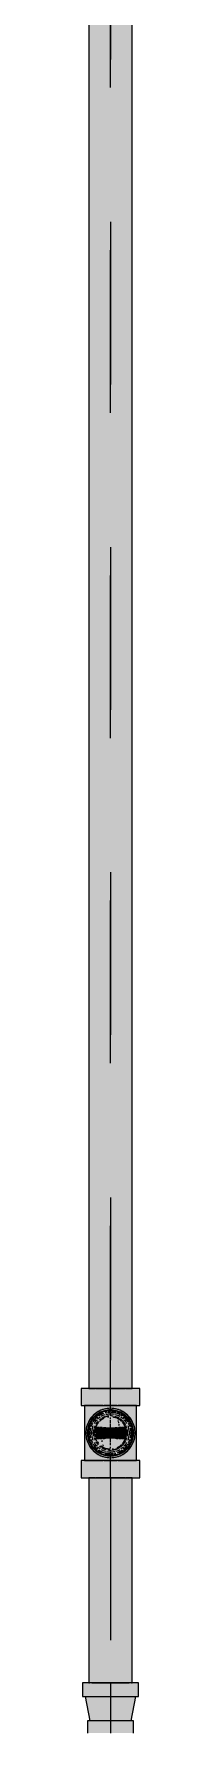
# Model space of a CAD drawing. Header units: millimetres. Extents: x -4000 to 187956, y -58990 to 162485.
# Drawn here: x 54221 to 54279, y 69157 to 70816 of the extents above; entities that cross this region are included whole.
import ezdxf

# ---------------------------------------------------------------- set-up
doc = ezdxf.new("R2010")
doc.units = ezdxf.units.MM
doc.linetypes.add('Dash 1_16_', pattern=[317.5, 158.75, -158.75])
for name, color, linetype, lineweight in [('F-SPRN', 3, 'Continuous', 9), ('P-PIPE', 3, 'Continuous', 9), ('P-PIPE-CNTR', 3, 'Continuous', 9)]:
    doc.layers.add(name, color=color, linetype=linetype, lineweight=lineweight)

# ---------------------------------------------------------------- blocks, each defined once
blk = doc.blocks.new('Sprinkler_Up - DN20-V427-0_000')
at = {"layer": 'F-SPRN', "transparency": 33554534}
for points in [[(-13.5, 0), (-3.9, 0.7), (-1.7, 2.9), (-1.2, 3.5), (-0.6, 4), (0.6, 4), (1.2, 3.5), (1.7, 2.9), (4.6, 0), (22.2, 0), (17.5, 13.5), (6.9, 21.2), (-6.9, 21.2), (-18, 13.1), (-22.2, 0)], [(0, -16.7), (4.3, -16.1), (11.8, -11.8), (16.1, -2.9), (16.1, 4.3), (11.8, 11.8), (8.3, 14.4), (0, 16.7), (-4.3, 16.1), (-11.8, 11.8), (-16.1, 4.3), (-16.1, -4.3), (-11.8, -11.8), (-8.3, -14.4)], [(-6.9, -21.2), (6.9, -21.2), (18, -13.1), (22.2, 0), (3.9, -0.7), (1.8, -2.9), (1.2, -3.5), (0.6, -4), (-0.6, -4), (-1.2, -3.5), (-1.7, -2.9), (-4.6, 0), (-22.2, 0), (-18, -13.1), (-12.4, -17.1)], [(0, -15.6), (7.8, -13.5), (13.5, -7.8), (15.1, -2.9), (15.1, 4), (13.5, 7.8), (7.8, 13.5), (0, 15.6), (-7.8, 13.5), (-11, 11), (-15.1, 4), (-15.1, -4), (-11, -11), (-7.8, -13.5)], [(-10.9, -5.5), (-10.9, 5.4), (-14.5, 5.4), (-14.5, -5.5)], [(-7.7, -5.5), (-7.7, 5.4), (-10.9, 5.4), (-10.9, -5.5)], [(0, -5.5), (0, 5.4), (-7.7, 5.4), (-7.7, -5.5)], [(0, 0), (5.7, 0), (2.9, 4.9), (-2.9, 4.9), (-5.7, 0)], [(-2.9, -4.9), (2.9, -4.9), (5.7, 0), (-5.7, 0), (-4, -2.9)], [(-4.6, 0), (4.6, 0), (0, 4.6)], [(0, -4.6), (4.6, 0), (-4.6, 0), (-1.7, -2.9)], [(0, -2.6), (1.3, 0), (-1.8, 0)], [(-1.3, 0), (1.8, 0), (0, 2.6)], [(7.7, -5.5), (7.7, 5.4), (0, 5.4), (0, -5.5)], [(10.9, -5.5), (10.9, 5.4), (7.7, 5.4), (7.7, -5.5)], [(14.5, -5.5), (14.5, 5.4), (10.9, 5.4), (10.9, -5.5)]]:
    blk.add_hatch(color=1, dxfattribs=at).paths.add_polyline_path(points)
at = {"layer": 'F-SPRN', "color": 1}
for p, q in [((-11.5, 5.4), (-14.5, 5.4)), ((-14.5, 5.4), (-11.3, 5.4)), ((-14.5, 5.4), (-14.5, 3.7)), ((-14.5, 3.3), (-14.5, 0)), ((-11.5, 5.4), (-11.5, 4)), ((-10.9, 1.9), (-10.9, 3.6)), ((-10.8, 5.4), (-8, 5.4)), ((-8.1, 5.4), (-10.8, 5.4)), ((-8.1, 5.4), (-8.1, 2.8)), ((-8.1, 2.5), (-8.1, 0.7)), ((-7.7, 4.8), (-7.7, 2.7)), ((-7.7, 4.8), (-7.7, 2.7)), ((-7.7, 2.1), (-7.7, 0.5)), ((-7.7, 2.1), (-7.7, 0.5)), ((-6.7, 5.4), (-4.7, 5.4)), ((-5.8, 3.8), (-5.8, 2.2)), ((-2.1, 0.2), (-2.1, 0.1)), ((-2.1, 0.1), (-2.1, 0)), ((-2.1, 0), (-2.1, 0)), ((-2.1, 0), (-2.1, -0.1)), ((-1.3, 1.6), (-1.4, 1.6)), ((-0.6, 2), (-0.6, 2)), ((-0.5, 2), (-0.6, 2)), ((-0.4, 2), (-0.5, 2)), ((-0.3, 2.1), (-0.4, 2)), ((-0.2, 2.1), (-0.3, 2.1)), ((-0.1, 2.1), (-0.2, 2.1)), ((0, 2.1), (-0.1, 2.1)), ((-0.1, 2.1), (-0.1, 2.1)), ((0.1, 2.1), (0, 2.1)), ((0.5, 2), (0.4, 2)), ((0.4, 2), (0.4, 2)), ((0.6, 2), (0.5, 2)), ((0.9, 1.9), (0.8, 1.9)), ((0.8, 1.9), (0.8, 1.9)), ((1, 1.8), (0.9, 1.9)), ((1.1, 1.8), (1, 1.8)), ((1.7, 1.2), (1.6, 1.3)), ((1.8, 1.1), (1.7, 1.2)), ((1.7, 1.2), (1.7, 1.2)), ((1.8, 1), (1.8, 1.1)), ((1.9, 0.8), (1.9, 0.9)), ((1.9, 0.7), (1.9, 0.8)), ((2, 0.5), (2, 0.6)), ((2, 0.4), (2, 0.5)), ((2.1, 0.3), (2, 0.4)), ((2.1, 0.2), (2.1, 0.3)), ((2.1, 0.1), (2.1, 0.2)), ((2.1, 0.2), (2.1, 0.2)), ((2.1, 0), (2.1, 0.1)), ((2.1, 0), (2.1, 0)), ((4.7, 5.4), (6.5, 5.4)), ((7.7, 5.4), (10.8, 5.4)), ((7.7, 5.2), (7.7, 2.7)), ((7.7, 5.2), (7.7, 2.7)), ((7.7, 2.3), (7.7, 0.5)), ((7.7, 2.3), (7.7, 0.5)), ((10.8, 5.4), (8.1, 5.4)), ((8.1, 5.4), (8.1, 2.8)), ((8.1, 2.5), (8.1, 0.4)), ((10.9, 5.4), (14.5, 5.4)), ((10.9, 3.6), (10.9, 0.2)), ((14.5, 5.4), (11.5, 5.4)), ((11.5, 5.4), (11.5, 4)), ((11.5, 3), (11.5, 0.2)), ((14.5, 5.4), (14.5, -2.9)), ((-14.5, -1.3), (-14.5, -2.9)), ((-11.1, -5.5), (-14.5, -5.5)), ((-14.5, -5.5), (-11.5, -5.5)), ((-10.9, -2.6), (-10.9, -1.3)), ((-10.8, -5.5), (-8.1, -5.5)), ((-7.8, -5.5), (-10.8, -5.5)), ((-8.1, -4.2), (-8.1, -5.5)), ((-7, -5.5), (-5.8, -5.5)), ((-4.8, -5.5), (-7, -5.5)), ((-2.1, -0.1), (-2.1, -0.2)), ((0, -2.1), (0.1, -2.1)), ((7, -5.5), (4.8, -5.5)), ((5.8, -5.5), (7, -5.5)), ((7.7, -0.5), (7.7, -2.3)), ((7.7, -0.5), (7.7, -2.3)), ((7.7, -2.9), (7.7, -5.4)), ((7.7, -2.9), (7.7, -5.4)), ((10.8, -5.5), (7.7, -5.5)), ((8.1, -0.4), (8.1, -2.5)), ((8.1, -2.9), (8.1, -5.5)), ((8.1, -5.5), (10.8, -5.5)), ((10.9, -0.2), (10.9, -2.9)), ((14.5, -5.5), (10.9, -5.5)), ((11.5, -0.2), (11.5, -2.9)), ((11.5, -4), (11.5, -5.5)), ((11.5, -5.5), (14.5, -5.5)), ((14.5, -3.7), (14.5, -5.5))]:
    blk.add_line(p, q, dxfattribs=at)
at = {"layer": 'F-SPRN', "color": 1, "flags": 128}
for points in [[(-2, 0.4), (-2.1, 0.3), (-2.1, 0.2)], [(-1.8, 1), (-1.9, 0.9), (-1.9, 0.8), (-1.9, 0.8), (-2, 0.7)], [(-2, 0.7), (-2, 0.6), (-2, 0.5)], [(-2, 0.5), (-2, 0.5), (-2, 0.4)], [(-1.5, 1.5), (-1.5, 1.4), (-1.6, 1.3), (-1.6, 1.3), (-1.7, 1.2), (-1.7, 1.1), (-1.8, 1.1), (-1.8, 1)], [(-1.4, 1.6), (-1.4, 1.5), (-1.5, 1.5)], [(-1.1, 1.8), (-1.2, 1.7), (-1.2, 1.7), (-1.3, 1.6)], [(-0.9, 1.9), (-0.9, 1.9), (-1, 1.8), (-1.1, 1.8)], [(-0.6, 2), (-0.7, 2), (-0.8, 1.9), (-0.9, 1.9)], [(0.4, 2), (0.3, 2.1), (0.2, 2.1), (0.1, 2.1)], [(0.8, 1.9), (0.7, 2), (0.6, 2)], [(1.3, 1.7), (1.2, 1.7), (1.1, 1.7), (1.1, 1.8)], [(1.4, 1.5), (1.3, 1.6), (1.3, 1.7)], [(1.6, 1.3), (1.6, 1.4), (1.5, 1.4), (1.4, 1.5), (1.4, 1.5)], [(1.9, 0.9), (1.8, 1), (1.8, 1)], [(2, 0.6), (2, 0.7), (1.9, 0.7)], [(-2.1, -0.2), (-2.1, -0.2), (-2.1, -0.3)], [(-2.1, -0.3), (-2, -0.4), (-2, -0.5), (-2, -0.6), (-2, -0.7), (-1.9, -0.7), (-1.9, -0.8), (-1.9, -0.9), (-1.8, -1), (-1.8, -1), (-1.8, -1.1), (-1.7, -1.2), (-1.7, -1.2), (-1.6, -1.3), (-1.6, -1.4), (-1.5, -1.4), (-1.4, -1.5), (-1.4, -1.5), (-1.3, -1.6), (-1.3, -1.7), (-1.2, -1.7), (-1.1, -1.7), (-1.1, -1.8), (-1, -1.8), (-0.9, -1.9), (-0.8, -1.9), (-0.8, -1.9), (-0.7, -2), (-0.6, -2), (-0.5, -2), (-0.4, -2), (-0.4, -2), (-0.3, -2.1), (-0.2, -2.1), (-0.1, -2.1), (0, -2.1)], [(0.1, -2.1), (0.1, -2.1), (0.2, -2.1), (0.3, -2.1), (0.4, -2), (0.5, -2), (0.6, -2), (0.6, -2), (0.7, -2), (0.8, -1.9), (0.9, -1.9), (0.9, -1.9), (1, -1.8), (1.1, -1.8), (1.2, -1.7), (1.2, -1.7), (1.3, -1.6), (1.4, -1.6), (1.4, -1.5), (1.5, -1.5), (1.5, -1.4), (1.6, -1.3), (1.6, -1.3), (1.7, -1.2), (1.7, -1.1), (1.8, -1.1), (1.8, -1), (1.9, -0.9), (1.9, -0.8), (1.9, -0.8), (2, -0.7), (2, -0.6), (2, -0.5), (2, -0.5), (2, -0.4), (2.1, -0.3), (2.1, -0.2), (2.1, -0.1), (2.1, 0)]]:
    blk.add_lwpolyline(points, dxfattribs=at)
at = {"layer": 'F-SPRN', "color": 1}
for radius, start, end in [(22.2, 360, 180), (21.9, 126.6942, 143.2701), (21.9, 108.2621, 125.7507), (21.9, 99.348, 107.901), (21.9, 90.145, 98.8503), (16.7, 83.0684, 90), (16.7, 83.0684, 90), (21.9, 72.5583, 89.4624), (21.9, 54.2493, 71.7379), (21.9, 36.8359, 53.3058), (21.9, 165.6773, 179.2615), (21.9, 144.7698, 164.8151), (16.7, 167.6802, 180), (16.7, 167.6802, 180), (16.7, 155.3879, 164.9693), (16.7, 155.3879, 164.9693), (15.6, 166.4265, 180), (15.6, 166.4265, 180), (15.6, 150.9409, 165), (15.6, 159.6139, 165), (16.7, 136.7213, 149.931), (16.7, 136.7213, 149.931), (15.6, 150.9409, 156.3845), (15.6, 138.4214, 150), (15.6, 138.4214, 150), (16.7, 121.4181, 130.5751), (16.7, 121.4181, 130.5751), (15.6, 120.5262, 133.2078), (15.6, 120.5262, 133.2078), (16.7, 106.5995, 120), (16.7, 106.5995, 120), (15.6, 114.4363, 119.9813), (15.6, 114.4363, 119.9813), (4.63, 155.7832, 180), (4.63, 155.7832, 180), (16.7, 96.4143, 105), (16.7, 96.4143, 105), (4.63, 109.0192, 138.2703), (4.63, 109.0192, 138.2703), (15.6, 95.5762, 100.6843), (15.6, 95.5762, 100.6843), (2.56, 109.0192, 168.8278), (2.56, 109.0192, 168.8278), (2.04, 109.0192, 180), (4.63, 17.9592, 90), (4.63, 17.9592, 90), (3.81, 57.0577, 90), (2.56, 14.5599, 90), (2.56, 14.5599, 90), (2.04, 10.4703, 90), (15.6, 75.573, 80.5892), (15.6, 75.573, 80.5892), (3.81, 16.1605, 43.8358), (15.6, 67.5614, 74.5481), (15.6, 67.5614, 74.5481), (16.7, 60, 75), (16.7, 60, 75), (15.6, 60.0187, 65.5637), (15.6, 60.0187, 65.5637), (15.6, 46.7922, 60), (15.6, 46.7922, 60), (16.7, 49.4249, 58.5819), (16.7, 49.4249, 58.5819), (15.6, 30, 41.5786), (15.6, 30, 41.5786), (16.7, 30, 43.2787), (16.7, 30, 43.2787), (15.6, 23.6155, 29.5646), (15.6, 15, 29.5646), (15.6, 15, 20.3861), (16.7, 15, 24.6121), (16.7, 15, 24.6121), (15.6, 360, 13.6618), (15.6, 0, 13.6618), (16.7, 360, 12.3198), (16.7, 0, 12.3198), (21.9, 36, 36.8359), (21.9, 15.1849, 35.2302), (21.9, 0.7385, 14.3227), (22.2, 180, 360), (21.9, 180.7385, 194.3227), (21.9, 195.1849, 215.2302), (21.9, 216.7299, 233.3058), (16.7, 180, 190.2419), (16.7, 180, 190.2419), (16.7, 195.0307, 204.6121), (16.7, 195.0307, 204.6121), (15.6, 181.9082, 188.708), (15.6, 181.9082, 188.708), (15.6, 190.9415, 195), (15.6, 190.9415, 195), (15.6, 197.3339, 209.5646), (15.6, 197.3339, 209.5646), (16.7, 210.069, 223.2787), (16.7, 210.069, 223.2787), (15.6, 212.5472, 221.5786), (15.6, 212.5472, 221.5786), (16.7, 229.4249, 238.5819), (16.7, 229.4249, 238.5819), (15.6, 233.795, 240), (15.6, 233.795, 240), (16.7, 240, 255), (16.7, 240, 255), (15.6, 240.0187, 254.5481), (15.6, 240.0187, 254.5481), (4.63, 197.9592, 0), (4.63, 197.9592, 270), (15.6, 255, 267.64), (15.6, 255, 267.64), (3.81, 196.1605, 237.0577), (2.56, 191.1677, 0), (2.56, 191.1677, 360), (2.04, 190.4703, 0), (16.7, 263.0684, 270), (16.7, 263.0684, 270), (3.81, 249.5813, 290.4187), (4.63, 270, 360), (15.6, 275.5762, 280.6843), (15.6, 275.5762, 280.6843), (16.7, 276.4143, 285), (16.7, 276.4143, 285), (3.81, 302.9423, 360), (16.7, 286.5995, 300), (16.7, 286.5995, 300), (15.6, 294.4363, 299.9813), (15.6, 294.4363, 299.9813), (15.6, 300, 313.2078), (15.6, 300, 313.2078), (16.7, 301.4181, 310.5751), (16.7, 301.4181, 310.5751), (15.6, 318.4214, 330), (15.6, 318.4214, 330), (16.7, 316.7213, 330), (16.7, 316.7213, 330), (21.9, 306.6942, 323.1641), (15.6, 330.4354, 345), (15.6, 330.4354, 336.3845), (15.6, 339.6139, 345), (15.6, 345, 349.0585), (15.6, 345, 349.0585), (16.7, 335.3879, 345), (16.7, 335.3879, 345), (15.6, 351.292, 360), (15.6, 351.292, 360), (16.7, 349.7581, 360), (16.7, 349.7581, 360), (21.9, 323.1641, 324), (21.9, 324.7698, 344.8151), (21.9, 345.6773, 359.2615), (21.9, 234.2493, 251.7379), (21.9, 252.5583, 269.4624), (21.9, 270.145, 278.8503), (21.9, 279.348, 287.901), (21.9, 288.2621, 305.7507)]:
    blk.add_arc((0, 0), radius, start, end, dxfattribs=at)
blk = doc.blocks.new('Steel_Transition_Threaded_HoaPhat - Standard-V429-0_000')
at = {"layer": 'P-PIPE', "lineweight": 13, "transparency": 33554534}
h = blk.add_hatch(color=1, dxfattribs=at)
h.paths.add_polyline_path([(54250, 69427.6), (54255.8, 69428.4), (54261.3, 69430.6), (54267.5, 69436.2), (54269.5, 69438.8), (54271.7, 69444.3), (54272.5, 69450.1), (54271.7, 69455.9), (54267.5, 69464), (54265.9, 69466), (54261.3, 69469.6), (54255.8, 69471.8), (54250, 69472.6), (54244.2, 69471.8), (54238.8, 69469.6), (54234.1, 69466), (54230.5, 69461.3), (54228.3, 69455.9), (54227.9, 69447.1), (54228.3, 69444.3), (54230.5, 69438.8), (54234.1, 69434.2), (54238.8, 69430.6), (54244.2, 69428.4)])
h.paths.add_polyline_path([(54250, 69430), (54244.8, 69430.7), (54240, 69432.7), (54235.8, 69435.9), (54232.6, 69440), (54230.3, 69447.1), (54229.9, 69450.1), (54230.6, 69455.3), (54232.6, 69460.1), (54235.8, 69464.3), (54240, 69467.5), (54244.8, 69469.5), (54250, 69470.2), (54255.2, 69469.5), (54260.1, 69467.5), (54264.2, 69464.3), (54267.5, 69460), (54269.4, 69455.3), (54270.1, 69450.1), (54269.4, 69444.9), (54267.4, 69440), (54264.2, 69435.9), (54260.1, 69432.7), (54255.2, 69430.7)])
for points in [[(54250, 69430), (54250, 69433.7), (54241.8, 69435.9), (54235.8, 69441.9), (54233.6, 69450.1), (54235.8, 69458.3), (54241.8, 69464.3), (54250, 69466.5), (54250, 69470.2), (54244.8, 69469.5), (54240, 69467.5), (54235.8, 69464.3), (54232.6, 69460.1), (54230.6, 69455.3), (54230.3, 69447.1), (54230.6, 69444.9), (54232.6, 69440), (54235.8, 69435.9), (54240, 69432.7), (54244.8, 69430.7)], [(54250, 69431.6), (54254.8, 69432.2), (54259.3, 69434.1), (54263.1, 69437), (54267.5, 69444.3), (54267.9, 69445.3), (54268.5, 69450.1), (54267.5, 69455.9), (54266, 69459.3), (54263.1, 69463.2), (54259.3, 69466.1), (54254.8, 69468), (54250, 69468.6), (54245.2, 69468), (54240.8, 69466.1), (54236.9, 69463.2), (54234, 69459.3), (54232.1, 69454.9), (54231.9, 69447.1), (54232.1, 69445.3), (54234, 69440.8), (54236.9, 69437), (54240.8, 69434.1), (54245.2, 69432.2)], [(54250, 69430), (54255.2, 69430.7), (54260.1, 69432.7), (54264.2, 69435.9), (54267.5, 69440.2), (54269.4, 69444.9), (54270.1, 69450.1), (54269.4, 69455.3), (54267.4, 69460.1), (54264.2, 69464.3), (54260.1, 69467.5), (54255.2, 69469.5), (54250, 69470.2), (54250, 69466.5), (54258.2, 69464.3), (54264.2, 69458.3), (54266.4, 69450.1), (54264.2, 69441.9), (54258.2, 69435.9), (54250, 69433.7)]]:
    blk.add_hatch(color=1, dxfattribs=at).paths.add_polyline_path(points)
at = {"layer": 'P-PIPE', "color": 20, "lineweight": 13}
for radius, start, end in [(22.5, 90, 270), (22.5, 150, 165), (22.5, 135, 150), (20.1, 135, 148.1553), (18.5, 136.4297, 150), (18.5, 136.4297, 150), (22.5, 120, 135), (20.1, 128.8856, 135), (18.5, 123.4976, 133.2041), (18.5, 123.4976, 133.2041), (20.1, 120, 125.0043), (22.5, 105, 120), (20.1, 109.6859, 120), (18.5, 106.819, 120), (18.5, 106.819, 120), (16.4, 113.4045, 120), (16.4, 107.4657, 111.9681), (22.5, 90, 105), (20.1, 100.9975, 105), (18.5, 91.4353, 103.2046), (18.5, 91.4353, 103.2046), (16.4, 96.2132, 104.6042), (20.1, 90.5246, 98.5089), (22.5, 75, 90), (22.5, 270, 90), (18.5, 78.0986, 90), (18.5, 78.0986, 90), (20.1, 75.0607, 87.9279), (16.4, 70.3629, 75), (18.5, 60, 75), (18.5, 60, 75), (20.1, 60, 75), (22.5, 60, 75), (16.4, 60.5934, 66.5955), (16.4, 50.4733, 56.6389), (20.1, 54.9957, 60), (18.5, 46.7959, 56.5024), (18.5, 46.7959, 56.5024), (22.5, 45, 60), (20.1, 45, 51.1144), (18.5, 30, 43.5703), (18.5, 30, 43.5703), (20.1, 31.8447, 45), (22.5, 30, 45), (22.5, 15, 30), (22.5, 165, 180), (22.5, 180, 195), (20.1, 166.0499, 180), (20.1, 180, 193.9501), (20.1, 150, 162.7449), (18.5, 166.5939, 187.9246), (18.5, 166.5939, 180), (18.5, 180, 187.9246), (18.5, 189.2281, 193.4061), (18.5, 189.2281, 193.4061), (18.5, 157.6232, 165), (18.5, 157.6232, 165), (18.5, 195, 202.3768), (18.5, 195, 202.3768), (16.4, 168.5467, 178.9063), (16.4, 180.8106, 190.4098), (16.4, 158.0319, 163.506), (16.4, 30, 36.4537), (16.4, 338.0319, 342.8691), (16.4, 351.9681, 4.8393), (18.5, 15, 22.3768), (18.5, 15, 22.3768), (18.5, 337.6232, 345), (20.1, 29.5641, 30), (20.1, 17.2551, 29.5641), (18.5, 341.7197, 345), (18.5, 346.5939, 13.4061), (18.5, 0, 13.4061), (18.5, 346.5939, 0), (20.1, 0, 13.9501), (20.1, 346.0499, 0), (22.5, 0, 15), (22.5, 345, 0), (22.5, 195, 210), (22.5, 210, 225), (20.1, 197.2551, 210), (20.1, 211.8447, 225), (18.5, 210, 223.5703), (18.5, 210, 223.5703), (22.5, 225, 240), (20.1, 225, 231.1144), (16.4, 210.6635, 218.0319), (18.5, 226.7959, 236.5024), (18.5, 226.7959, 236.5024), (20.1, 234.9957, 240), (22.5, 240, 255), (16.4, 230.4733, 236.6389), (20.1, 240, 255), (18.5, 240, 255), (18.5, 240, 255), (16.4, 246.9681, 252.9388), (22.5, 255, 270), (20.1, 255.0607, 267.9279), (18.5, 258.0986, 270), (18.5, 258.0986, 270), (16.4, 264.1652, 268.506), (22.5, 270, 285), (20.1, 270.5246, 278.5089), (18.5, 271.4353, 283.2046), (18.5, 271.4353, 283.2046), (16.4, 276.2132, 283.9063), (20.1, 280.9975, 285), (16.4, 287.4657, 291.9681), (18.5, 286.819, 300), (18.5, 286.819, 300), (22.5, 285, 300), (20.1, 289.6859, 300), (16.4, 295.1607, 300), (16.4, 301.0738, 308.0319), (20.1, 300, 305.0043), (18.5, 303.4976, 313.2041), (18.5, 303.4976, 313.2041), (22.5, 300, 315), (20.1, 308.8856, 315), (16.4, 323.5463, 330), (18.5, 316.4297, 330), (18.5, 316.4297, 330), (20.1, 315, 328.1553), (22.5, 315, 330), (18.5, 337.6232, 341.7197), (20.1, 330, 330.4359), (20.1, 330.4359, 342.7449), (22.5, 330, 345)]:
    blk.add_arc((54250, 69450.1), radius, start, end, dxfattribs=at)

msp = doc.modelspace()

# ---------------------------------------------------------------- hatches: boundary and pattern name
at = {"layer": 'P-PIPE', "transparency": 33554534}
for points in [[(54250, 69493.7), (54250, 70950.1), (54228.9, 70950.1), (54229.6, 69493.7), (54244.5, 69493.7)], [(54250, 69493.7), (54271.1, 69493.7), (54270.4, 70950.1), (54250, 70950.1), (54250, 69520.1)], [(54229.8, 69477), (54250, 69477), (54250, 69493.7), (54221.4, 69493.7), (54222.3, 69477), (54225.2, 69477)], [(54278.6, 69477), (54277.7, 69493.7), (54250, 69493.7), (54250, 69477), (54277.7, 69477)], [(54228.1, 69423.1), (54250, 69423.1), (54250, 69428.9), (54240.8, 69431.3), (54233.9, 69436.8), (54231.7, 69439.4), (54229.2, 69447.1), (54229.2, 69454), (54233.9, 69463.4), (54237.7, 69467), (54244.3, 69470.2), (54250, 69471.2), (54250, 69477), (54224.7, 69477), (54225.6, 69423.1)], [(54250, 69426), (54256.2, 69426.8), (54262.1, 69429.2), (54267.5, 69433.6), (54270.9, 69438), (54273.3, 69443.8), (54274.1, 69450.1), (54273.3, 69456.3), (54270.9, 69462.1), (54267.1, 69467.1), (54262.1, 69471), (54256.2, 69473.4), (54250, 69474.2), (54243.8, 69473.4), (54237.9, 69471), (54233, 69467.1), (54229.1, 69462.1), (54226.7, 69456.3), (54226.3, 69447.1), (54226.7, 69443.8), (54229.1, 69438), (54233, 69433), (54237.9, 69429.2), (54243.8, 69426.8)], [(54241.7, 69435.6), (54242.8, 69437.6), (54241.7, 69441.7), (54242.8, 69445.9), (54245.8, 69449), (54257.2, 69454.3), (54258.4, 69458.4), (54257.2, 69462.6), (54255.9, 69464.3), (54250, 69466.8), (54241.7, 69464.6), (54235.5, 69458.4), (54233.3, 69450.1), (54235.5, 69441.7), (54238.2, 69438.3)], [(54250, 69433.4), (54258.4, 69435.6), (54261.8, 69438.3), (54266.3, 69447.1), (54266.1, 69454.4), (54261.8, 69461.9), (54258.4, 69464.6), (54250, 69466.8), (54245.7, 69466.2), (54238.2, 69461.9), (54233.9, 69454.4), (54233.9, 69445.8), (54238.2, 69438.3), (54241.7, 69435.6)], [(54265.3, 69423.1), (54275.3, 69423.1), (54274.4, 69477), (54250, 69477), (54250, 69471.2), (54259.2, 69468.9), (54266.1, 69463.4), (54268.3, 69460.7), (54270.8, 69454), (54270.8, 69446.2), (54266.1, 69436.8), (54262.3, 69433.2), (54255.7, 69430), (54250, 69428.9), (54250, 69423.1), (54262.6, 69423.1)], [(54229.8, 69406.4), (54250, 69406.4), (54250, 69423.1), (54221.4, 69423.1), (54222.3, 69406.4), (54225.2, 69406.4)], [(54278.6, 69406.4), (54277.7, 69423.1), (54250, 69423.1), (54250, 69406.4), (54277.7, 69406.4)], [(54244.5, 69206.1), (54250, 69206.1), (54250, 69406.4), (54228.9, 69406.4), (54229.6, 69206.1), (54239.5, 69206.1)], [(54271.1, 69206.1), (54270.4, 69406.4), (54250, 69406.4), (54250, 69206.1), (54270.4, 69206.1)], [(54222.7, 69192.8), (54277.4, 69192.8), (54276.4, 69206.1), (54222.7, 69206.1)], [(54250, 69168.9), (54270.1, 69168.9), (54273.9, 69192.8), (54225.2, 69192.8), (54230.6, 69168.9), (54244.8, 69168.9)], [(54228.3, 69157.1), (54272.5, 69157.1), (54271.7, 69168.9), (54227.5, 69168.9), (54227.5, 69157.1)]]:
    msp.add_hatch(color=1, dxfattribs=at).paths.add_polyline_path(points)

# ---------------------------------------------------------------- linework, layer by layer
at = {"layer": 'P-PIPE', "color": 20, "lineweight": 13}
for p, q in [((54228.9, 70950.1), (54228.9, 69493.7)), ((54271.1, 69493.7), (54271.1, 70950.1)), ((54221.4, 69493.7), (54221.4, 69477)), ((54222.3, 69493.7), (54221.4, 69493.7)), ((54250, 69493.7), (54221.4, 69493.7)), ((54225.2, 69493.7), (54222.3, 69493.7)), ((54228.8, 69493.7), (54225.2, 69493.7)), ((54228.9, 69493.7), (54229.6, 69493.7)), ((54229.7, 69493.7), (54235.1, 69493.7)), ((54235, 69493.7), (54229.8, 69493.7)), ((54235.6, 69493.7), (54264.4, 69493.7)), ((54250, 69493.7), (54235.7, 69493.7)), ((54264.3, 69493.7), (54250, 69493.7)), ((54278.6, 69493.7), (54250, 69493.7)), ((54264.9, 69493.7), (54270.3, 69493.7)), ((54267.6, 69493.7), (54265, 69493.7)), ((54270.2, 69493.7), (54268.4, 69493.7)), ((54270.4, 69493.7), (54271.1, 69493.7)), ((54274.8, 69493.7), (54271.2, 69493.7)), ((54277.7, 69493.7), (54274.8, 69493.7)), ((54278.6, 69493.7), (54277.7, 69493.7)), ((54278.6, 69477), (54278.6, 69493.7)), ((54221.4, 69477), (54222.3, 69477)), ((54221.4, 69477), (54250, 69477)), ((54222.3, 69477), (54224.6, 69477)), ((54224.7, 69477), (54224.7, 69423.1)), ((54225.6, 69477), (54224.7, 69477)), ((54225.6, 69477), (54224.7, 69477)), ((54225.5, 69477), (54234.7, 69477)), ((54234.6, 69477), (54225.6, 69477)), ((54228.1, 69477), (54225.6, 69477)), ((54232.1, 69477), (54228.1, 69477)), ((54237.4, 69477), (54232.1, 69477)), ((54241.9, 69477), (54235.6, 69477)), ((54235.7, 69477), (54241.9, 69477)), ((54242.6, 69477), (54237.4, 69477)), ((54243.4, 69477), (54250, 69477)), ((54250, 69477), (54243.5, 69477)), ((54250, 69477), (54243.5, 69477)), ((54250, 69477), (54256.6, 69477)), ((54250, 69477), (54278.6, 69477)), ((54256.5, 69477), (54250, 69477)), ((54256.5, 69477), (54250, 69477)), ((54262.6, 69477), (54257.4, 69477)), ((54258.1, 69477), (54264.3, 69477)), ((54264.4, 69477), (54258.1, 69477)), ((54267.9, 69477), (54262.6, 69477)), ((54265.3, 69477), (54267.6, 69477)), ((54275.3, 69477), (54265.4, 69477)), ((54271.9, 69477), (54267.9, 69477)), ((54268, 69477), (54274.5, 69477)), ((54274.4, 69477), (54271.9, 69477)), ((54275.3, 69477), (54274.4, 69477)), ((54275.3, 69423.1), (54275.3, 69477)), ((54275.4, 69477), (54277.7, 69477)), ((54277.7, 69477), (54278.6, 69477)), ((54221.4, 69423.1), (54221.4, 69406.4)), ((54222.3, 69423.1), (54221.4, 69423.1)), ((54250, 69423.1), (54221.4, 69423.1)), ((54224.6, 69423.1), (54222.3, 69423.1)), ((54224.7, 69423.1), (54234.6, 69423.1)), ((54224.7, 69423.1), (54225.6, 69423.1)), ((54234.7, 69423.1), (54225.5, 69423.1)), ((54225.6, 69423.1), (54228.1, 69423.1)), ((54228.1, 69423.1), (54232.1, 69423.1)), ((54232.1, 69423.1), (54237.4, 69423.1)), ((54235.6, 69423.1), (54241.9, 69423.1)), ((54241.9, 69423.1), (54235.7, 69423.1)), ((54237.4, 69423.1), (54242.6, 69423.1)), ((54250, 69423.1), (54243.4, 69423.1)), ((54243.5, 69423.1), (54250, 69423.1)), ((54243.5, 69423.1), (54250, 69423.1)), ((54256.6, 69423.1), (54250, 69423.1)), ((54278.6, 69423.1), (54250, 69423.1)), ((54250, 69423.1), (54256.5, 69423.1)), ((54250, 69423.1), (54256.5, 69423.1)), ((54257.4, 69423.1), (54262.6, 69423.1)), ((54264.3, 69423.1), (54258.1, 69423.1)), ((54258.1, 69423.1), (54264.4, 69423.1)), ((54262.6, 69423.1), (54267.9, 69423.1)), ((54267.6, 69423.1), (54265.3, 69423.1)), ((54265.4, 69423.1), (54274.4, 69423.1)), ((54267.9, 69423.1), (54271.9, 69423.1)), ((54274.5, 69423.1), (54268, 69423.1)), ((54271.9, 69423.1), (54274.4, 69423.1)), ((54274.4, 69423.1), (54275.3, 69423.1)), ((54274.4, 69423.1), (54275.3, 69423.1)), ((54277.7, 69423.1), (54275.4, 69423.1)), ((54278.6, 69423.1), (54277.7, 69423.1)), ((54278.6, 69406.4), (54278.6, 69423.1)), ((54221.4, 69406.4), (54222.3, 69406.4)), ((54221.4, 69406.4), (54250, 69406.4)), ((54222.3, 69406.4), (54225.2, 69406.4)), ((54225.2, 69406.4), (54228.8, 69406.4)), ((54228.9, 69406.4), (54228.9, 69206.1)), ((54229.6, 69406.4), (54228.9, 69406.4)), ((54235.1, 69406.4), (54229.7, 69406.4)), ((54229.8, 69406.4), (54235, 69406.4)), ((54264.4, 69406.4), (54235.6, 69406.4)), ((54235.7, 69406.4), (54250, 69406.4)), ((54250, 69406.4), (54264.3, 69406.4)), ((54250, 69406.4), (54278.6, 69406.4)), ((54270.3, 69406.4), (54264.9, 69406.4)), ((54265, 69406.4), (54267.6, 69406.4)), ((54268.4, 69406.4), (54270.2, 69406.4)), ((54271.1, 69406.4), (54270.4, 69406.4)), ((54271.1, 69206.1), (54271.1, 69406.4)), ((54271.2, 69406.4), (54274.8, 69406.4)), ((54274.8, 69406.4), (54277.7, 69406.4)), ((54277.7, 69406.4), (54278.6, 69406.4)), ((54222.7, 69206.1), (54222.7, 69192.8)), ((54277.4, 69206.1), (54222.7, 69206.1)), ((54223.6, 69206.1), (54222.7, 69206.1)), ((54226.3, 69206.1), (54223.6, 69206.1)), ((54228.7, 69206.1), (54226.3, 69206.1)), ((54228.9, 69206.1), (54229.6, 69206.1)), ((54231.7, 69206.1), (54268.3, 69206.1)), ((54268.4, 69206.1), (54231.7, 69206.1)), ((54270.4, 69206.1), (54271.1, 69206.1)), ((54273.7, 69206.1), (54271.3, 69206.1)), ((54276.4, 69206.1), (54273.7, 69206.1)), ((54277.4, 69206.1), (54276.4, 69206.1)), ((54277.4, 69192.8), (54277.4, 69206.1)), ((54222.7, 69192.8), (54223.6, 69192.8)), ((54222.7, 69192.8), (54277.4, 69192.8)), ((54223.6, 69192.8), (54225, 69192.8)), ((54225.2, 69192.8), (54229.9, 69168.9)), ((54226.3, 69192.8), (54242.9, 69192.8)), ((54243.6, 69192.8), (54256.4, 69192.8)), ((54257.1, 69192.8), (54273.7, 69192.8)), ((54270.1, 69168.9), (54274.8, 69192.8)), ((54275, 69192.8), (54276.4, 69192.8)), ((54276.4, 69192.8), (54277.4, 69192.8)), ((54227.5, 69168.9), (54227.5, 69157.1)), ((54272.5, 69168.9), (54227.5, 69168.9)), ((54228.3, 69168.9), (54227.5, 69168.9)), ((54229.8, 69168.9), (54228.3, 69168.9)), ((54244.2, 69168.9), (54230.6, 69168.9)), ((54255.2, 69168.9), (54244.8, 69168.9)), ((54269.4, 69168.9), (54255.8, 69168.9)), ((54271.7, 69168.9), (54270.2, 69168.9)), ((54272.5, 69168.9), (54271.7, 69168.9)), ((54272.5, 69157.1), (54272.5, 69168.9))]:
    msp.add_line(p, q, dxfattribs=at)
for radius, start, end in [(24.1, 90, 270), (24.1, 150, 165), (24.1, 135, 150), (21.1, 141.9789, 146.1637), (24.1, 120, 135), (21.1, 137.2293, 141.8404), (21.1, 126.9789, 135), (21.1, 111.9789, 125.8689), (24.1, 105, 120), (24.1, 90, 105), (21.1, 99.731, 105), (21.1, 90, 96.9789), (24.1, 75, 90), (24.1, 270, 90), (21.1, 81.9789, 87.7707), (21.1, 75, 81.9292), (24.1, 60, 75), (21.1, 62.2293, 71.1321), (21.1, 54.1311, 60), (24.1, 45, 60), (21.1, 45, 53.0211), (21.1, 38.1596, 45), (21.1, 33.8363, 38.0211), (24.1, 30, 45), (21.1, 30, 33.7963), (24.1, 15, 30), (24.1, 165, 180), (24.1, 180, 195), (21.1, 173.0708, 177.9758), (21.1, 182.0242, 186.9789), (21.1, 165.7378, 171.9789), (21.1, 188.072, 194.2622), (21.1, 156.9789, 165), (21.1, 195, 201.9789), (21.1, 150, 154.6013), (21.1, 25.3987, 30), (21.1, 15, 23.0211), (21.1, 338.0211, 345), (21.1, 345.7378, 357.7452), (21.1, 2.0242, 12.7707), (24.1, 0, 15), (24.1, 345, 0), (24.1, 195, 210), (24.1, 210, 225), (21.1, 206.4435, 210), (24.1, 225, 240), (21.1, 219.3488, 231.9789), (21.1, 234.4236, 245.5764), (24.1, 240, 255), (21.1, 255, 270), (21.1, 270, 278.0211), (21.1, 279.731, 285), (24.1, 285, 300), (21.1, 293.0211, 300), (21.1, 300, 305.8689), (24.1, 300, 315), (21.1, 308.0211, 315), (21.1, 315, 321.8404), (24.1, 315, 316.627), (24.1, 316.627, 330), (21.1, 326.2037, 334.6013), (24.1, 330, 345), (24.1, 255, 270), (24.1, 270, 285)]:
    msp.add_arc((54250, 69450.1), radius, start, end, dxfattribs=at)
at = {"layer": 'P-PIPE', "color": 1}
for centre, radius, start, end in [((54250, 69458.4), 8.35, 69.0027, 79.2369), ((54250, 69458.4), 8.35, 46.6998, 57.8461), ((54250, 69458.4), 8.35, 20.1285, 29.0413), ((54250, 69450.1), 16.7, 46.0317, 57.203), ((54250, 69450.1), 16.7, 32.3031, 45.2846), ((54250, 69450.1), 16.7, 182.797, 189.8892), ((54250, 69450.1), 16.7, 157.579, 164.2722), ((54250, 69450.1), 16.7, 140.6908, 147.6969), ((54250, 69441.7), 8.35, 132.3322, 150), ((54250, 69441.7), 8.35, 115.6806, 125.5287), ((54250, 69441.7), 8.35, 100.6842, 114.0387), ((54250, 69441.7), 8.35, 90, 100.6842), ((54250, 69458.4), 8.35, 270, 280.6842), ((54250, 69458.4), 8.35, 316.3183, 330), ((54250, 69458.4), 8.35, 8.0385, 17.9918), ((54250, 69458.4), 8.35, 352.2824, 1.6717), ((54250, 69450.1), 16.7, 26.0042, 31.0974), ((54250, 69450.1), 16.7, 16.9375, 22.421), ((54250, 69450.1), 16.7, 337.2636, 343.0625), ((54250, 69450.1), 16.7, 4.3093, 9.8892), ((54250, 69450.1), 16.7, 350.1108, 355.6907), ((54250, 69450.1), 16.7, 231.8726, 237.203), ((54250, 69441.7), 8.35, 172.0327, 181.5407), ((54250, 69441.7), 8.35, 199.9004, 209.0413), ((54250, 69450.1), 16.7, 246.8976, 252.7976), ((54250, 69441.7), 8.35, 249.0027, 259.2369), ((54250, 69450.1), 16.7, 264.6626, 273.5288), ((54250, 69450.1), 16.7, 284.6882, 289.3082), ((54250, 69450.1), 16.7, 308.1274, 313.9683), ((54250, 69450.1), 16.7, 314.7154, 320.6908), ((54250, 69450.1), 16.7, 328.9026, 333.9958)]:
    msp.add_arc(centre, radius, start, end, dxfattribs=at)
at = {"layer": 'P-PIPE-CNTR', "color": 1, "linetype": 'Dash 1_16_'}
for p, q in [((54250, 69493.7), (54250, 72409.5)), ((54250, 70950.1), (54250, 69493.7)), ((54250, 69472.6), (54250, 69475.1)), ((54250, 69471.2), (54250, 69472.6)), ((54250, 69468.6), (54250, 69470.2)), ((54250, 69466.8), (54250, 69468)), ((54250, 69463.6), (54250, 69465.2)), ((54250, 69459.8), (54250, 69462.6)), ((54225, 69450.1), (54227.5, 69450.1)), ((54227.8, 69450.1), (54231.5, 69450.1)), ((54231.5, 69450.1), (54233.3, 69450.1)), ((54236.5, 69450.1), (54242.3, 69450.1)), ((54245.4, 69450.1), (54247.6, 69450.1)), ((54248.7, 69450.1), (54250, 69450.1)), ((54250, 69455.5), (54250, 69459.1)), ((54250, 69452.6), (54250, 69454.3)), ((54250, 69450.1), (54250, 69452.1)), ((54250, 69448), (54250, 69450.1)), ((54250, 69450.1), (54251.3, 69450.1)), ((54250, 69445.9), (54250, 69447.1)), ((54250, 69441.1), (54250, 69444.6)), ((54251.8, 69450.1), (54254.6, 69450.1)), ((54255.7, 69450.1), (54263.1, 69450.1)), ((54268.5, 69450.1), (54272.2, 69450.1)), ((54272.5, 69450.1), (54275, 69450.1)), ((54250, 69438.1), (54250, 69440.4)), ((54250, 69435), (54250, 69436.5)), ((54250, 69430), (54250, 69431.6)), ((54250, 69427.6), (54250, 69428.9)), ((54250, 69425.1), (54250, 69427.6)), ((54250, 69406.4), (54250, 69206.1)), ((54250, 69406.4), (54250, 69206.1))]:
    msp.add_line(p, q, dxfattribs=at)
at = {"layer": 'P-PIPE-CNTR', "color": 20, "lineweight": 13}
for p, q in [((54250, 69474.2), (54250, 69493.7)), ((54250, 69471.2), (54250, 69472.6)), ((54250, 69468.6), (54250, 69470.2)), ((54250, 69466.8), (54250, 69468)), ((54250, 69463.6), (54250, 69465.2)), ((54250, 69459.8), (54250, 69462.6)), ((54250, 69455.5), (54250, 69459.1)), ((54250, 69452.6), (54250, 69454.3)), ((54250, 69450.1), (54250, 69452.1)), ((54250, 69448), (54250, 69450.1)), ((54250, 69445.9), (54250, 69447.1)), ((54250, 69441.1), (54250, 69443.6)), ((54250, 69438.1), (54250, 69440.4)), ((54250, 69435), (54250, 69436.5)), ((54250, 69430), (54250, 69431.6)), ((54250, 69427.6), (54250, 69428.9)), ((54250, 69426), (54250, 69427.6)), ((54250, 69406.4), (54250, 69426)), ((54250, 69206.1), (54250, 69157.1))]:
    msp.add_line(p, q, dxfattribs=at)

# ---------------------------------------------------------------- block references
at = {"layer": 'F-SPRN', "color": 1}
msp.add_blockref('Sprinkler_Up - DN20-V427-0_000', (54250, 69450.1), dxfattribs=at)
at = {"layer": 'P-PIPE', "color": 20, "lineweight": 13}
msp.add_blockref('Steel_Transition_Threaded_HoaPhat - Standard-V429-0_000', (0, 0), dxfattribs=at)

doc.saveas('drawing.dxf')
